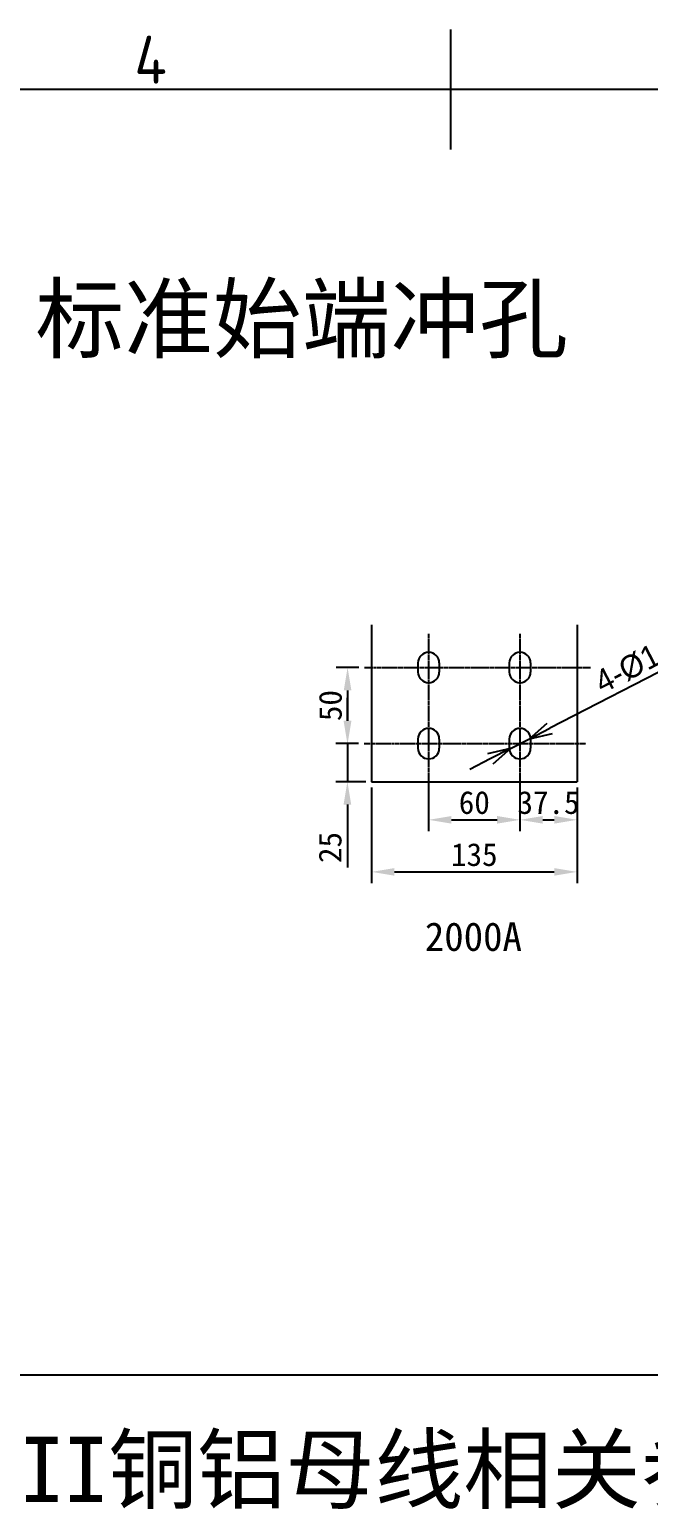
# Model space of a CAD drawing. Header units: millimetres. Extents: x 577122 to 1170950, y -59727 to -57385.
# Drawn here: x 578184 to 578591, y -58396 to -57424 of the extents above; entities that cross this region are included whole.
import ezdxf
from ezdxf.enums import TextEntityAlignment as Align

# ---------------------------------------------------------------- set-up
doc = ezdxf.new("R2010")
doc.units = ezdxf.units.MM
doc.linetypes.add('CENTER', pattern=[2, 1.25, -0.25, 0.25, -0.25])
doc.layers.add('FRAME050', color=6, linetype='Continuous')
doc.layers.add('FRAME070', color=5, linetype='Continuous')
doc.styles.add('ISOCP', font='isocp.shx')
doc.styles.get("Standard").update_dxf_attribs({"font": ''})
doc.styles.add('Style-ENGINEERING', font='ENGINEERING.shx')
doc.styles.add('STYLE1', font='')
doc.styles.get('Standard').set_extended_font_data('NSimSun')
doc.styles.get('STYLE1').set_extended_font_data('仿宋_GB2312')
doc.dimstyles.get("Standard").update_dxf_attribs({"dimtxt": 0.25, "dimasz": 0.25, "dimexe": 0.125, "dimexo": 0.125, "dimgap": 0.125, "dimtad": 1, "dimdec": 4, "dimzin": 2, "dimdsep": 46, "dimtxsty": 'Style-ENGINEERING', "dimblk": 'TerminatorOpen', "dimcen": 0, "dimadec": 4, "dimazin": 3, "dimtfac": 1, "dimtdec": 4, "dimtofl": 0, "dimtmove": 0, "dimatfit": 3, "dimfxl": 0.125, "dimfrac": 2, "dimtolj": 1, "dimtzin": 2, "dimarcsym": 0})
doc.dimstyles.new('STANDARD$0', dxfattribs={"dimtxt": 5, "dimasz": 5, "dimexe": 2.5, "dimexo": 0, "dimgap": 1.25, "dimtad": 1, "dimdec": 4, "dimzin": 0, "dimdsep": 46, "dimtxsty": 'Standard', "dimcen": 0, "dimadec": 0, "dimazin": 0, "dimtfac": 0.514286, "dimtdec": 4, "dimtix": 1, "dimtmove": 0, "dimatfit": 3, "dimfxl": 1, "dimtolj": 1, "dimtzin": 0, "dimarcsym": 0})

# ---------------------------------------------------------------- blocks, each defined once
blk = doc.blocks.new('*D183')
at = {"color": 0, "lineweight": -2}
for p, q in [((578506.19, -57921.8), (578506.19, -57950.57)), ((578543.69, -57921.8), (578543.69, -57950.57)), ((578521.19, -57943.07), (578528.69, -57943.07))]:
    blk.add_line(p, q, dxfattribs=at)
at = {"color": 0}
for points in [[(578521.19, -57940.57), (578521.19, -57945.57), (578506.19, -57943.07)], [(578528.69, -57940.57), (578528.69, -57945.57), (578543.69, -57943.07)]]:
    blk.add_solid(points, dxfattribs=at)
at = {"layer": 'Defpoints', "color": 0}
for p in [(578506.19, -57918.05), (578543.69, -57918.05), (578543.69, -57943.07)]:
    blk.add_point(p, dxfattribs=at)
at = {"color": 0, "insert": (578524.94, -57931.82), "char_height": 15, "attachment_point": 5}
blk.add_mtext('\\A1;37.5', dxfattribs=at)
blk = doc.blocks.new('*D184')
at = {"color": 0, "lineweight": -2}
for p, q in [((578446.19, -57921.8), (578446.19, -57950.57)), ((578506.19, -57921.8), (578506.19, -57950.57)), ((578461.19, -57943.07), (578491.19, -57943.07))]:
    blk.add_line(p, q, dxfattribs=at)
at = {"color": 0}
for points in [[(578461.19, -57940.57), (578461.19, -57945.57), (578446.19, -57943.07)], [(578491.19, -57940.57), (578491.19, -57945.57), (578506.19, -57943.07)]]:
    blk.add_solid(points, dxfattribs=at)
at = {"layer": 'Defpoints', "color": 0}
for p in [(578446.19, -57918.05), (578506.19, -57918.05), (578506.19, -57943.07)]:
    blk.add_point(p, dxfattribs=at)
at = {"color": 0, "insert": (578476.19, -57931.82), "char_height": 15, "attachment_point": 5}
blk.add_mtext('\\A1;60', dxfattribs=at)
blk = doc.blocks.new('TerminatorOpen')
at = {"color": 0, "linetype": 'Continuous', "lineweight": -2}
for q in [(-1, 0.25), (-1, 0), (-1, -0.25)]:
    blk.add_line((0, 0), q, dxfattribs=at)
blk = doc.blocks.new('*D185')
at = {"color": 0, "lineweight": -2}
for p, q in [((578655.03, -57816.36), (578525.75, -57882.98)), ((578499.97, -57896.26), (578512.42, -57889.85)), ((578486.64, -57903.13), (578473.3, -57910))]:
    blk.add_line(p, q, dxfattribs=at)
at = {"layer": 'Defpoints', "color": 0}
for p in [(578499.97, -57896.26), (578512.42, -57889.85)]:
    blk.add_point(p, dxfattribs=at)
at = {"color": 0, "lineweight": -2, "xscale": 15, "yscale": 15, "zscale": 15}
for p, rotation in [((578512.42, -57889.85), 207.2617780957393), ((578499.97, -57896.26), 27.26177809573937)]:
    blk.add_blockref('TerminatorOpen', p, dxfattribs=dict(at, rotation=rotation))
at = {"color": 0, "insert": (578598.28, -57832.77), "char_height": 15, "attachment_point": 5, "rotation": 27.26178, "style": 'Style-ENGINEERING'}
blk.add_mtext('\\A1;4-%%c14{\\fArial|b0|i0|c0|p32;X20}', dxfattribs=at)
blk = doc.blocks.new('*D186')
at = {"color": 0, "lineweight": -2}
for p, q in [((578408.69, -57921.8), (578408.69, -57984.77)), ((578543.69, -57921.8), (578543.69, -57984.77)), ((578423.69, -57977.27), (578528.69, -57977.27))]:
    blk.add_line(p, q, dxfattribs=at)
at = {"color": 0}
for points in [[(578423.69, -57974.77), (578423.69, -57979.77), (578408.69, -57977.27)], [(578528.69, -57974.77), (578528.69, -57979.77), (578543.69, -57977.27)]]:
    blk.add_solid(points, dxfattribs=at)
at = {"layer": 'Defpoints', "color": 0}
for p in [(578408.69, -57918.05), (578543.69, -57918.05), (578543.69, -57977.27)]:
    blk.add_point(p, dxfattribs=at)
at = {"color": 0, "insert": (578476.19, -57966.02), "char_height": 15, "attachment_point": 5}
blk.add_mtext('\\A1;135', dxfattribs=at)
blk = doc.blocks.new('*D187')
at = {"color": 0, "lineweight": -2}
for p, q in [((578392.83, -57878.05), (578392.83, -57863.05)), ((578400.16, -57893.05), (578385.33, -57893.05)), ((578392.83, -57893.05), (578392.83, -57918.05)), ((578404.94, -57918.05), (578385.33, -57918.05)), ((578392.83, -57933.05), (578392.83, -57974.47))]:
    blk.add_line(p, q, dxfattribs=at)
at = {"color": 0}
for points in [[(578390.33, -57878.05), (578395.33, -57878.05), (578392.83, -57893.05)], [(578390.33, -57933.05), (578395.33, -57933.05), (578392.83, -57918.05)]]:
    blk.add_solid(points, dxfattribs=at)
at = {"layer": 'Defpoints', "color": 0}
for p in [(578403.91, -57893.05), (578392.83, -57918.05), (578408.69, -57918.05)]:
    blk.add_point(p, dxfattribs=at)
at = {"color": 0, "insert": (578381.58, -57961.26), "char_height": 15, "attachment_point": 5, "rotation": 90}
blk.add_mtext('\\A1;25', dxfattribs=at)
blk = doc.blocks.new('*D188')
at = {"color": 0, "lineweight": -2}
for p, q in [((578400.34, -57843.05), (578385.46, -57843.05)), ((578392.96, -57858.05), (578392.96, -57878.05)), ((578393.68, -57893.05), (578385.46, -57893.05))]:
    blk.add_line(p, q, dxfattribs=at)
at = {"color": 0}
for points in [[(578390.46, -57858.05), (578395.46, -57858.05), (578392.96, -57843.05)], [(578390.46, -57878.05), (578395.46, -57878.05), (578392.96, -57893.05)]]:
    blk.add_solid(points, dxfattribs=at)
at = {"layer": 'Defpoints', "color": 0}
for p in [(578404.09, -57843.05), (578392.96, -57893.05), (578397.43, -57893.05)]:
    blk.add_point(p, dxfattribs=at)
at = {"color": 0, "insert": (578381.71, -57868.05), "char_height": 15, "attachment_point": 5, "rotation": 90}
blk.add_mtext('\\A1;50', dxfattribs=at)

msp = doc.modelspace()

# ---------------------------------------------------------------- linework, layer by layer
for p, q in [((578408.69344, -57814.94914), (578408.69344, -57918.0533)), ((578543.69344, -57814.94914), (578543.69344, -57918.0533)), ((578439.19344, -57840.0533), (578439.19344, -57846.0533)), ((578453.19344, -57840.0533), (578453.19344, -57846.0533)), ((578499.19344, -57840.0533), (578499.19344, -57846.0533)), ((578513.19344, -57840.0533), (578513.19344, -57846.0533)), ((578439.19344, -57890.0533), (578439.19344, -57896.0533)), ((578453.19344, -57890.0533), (578453.19344, -57896.0533)), ((578499.19344, -57890.0533), (578499.19344, -57896.0533)), ((578513.19344, -57890.0533), (578513.19344, -57896.0533)), ((578408.69344, -57918.0533), (578543.69344, -57918.0533))]:
    msp.add_line(p, q)
at = {"color": 1, "linetype": 'CENTER'}
for p, q in [((578446.19344, -57820.84765), (578446.19344, -57922.74513)), ((578506.19344, -57820.84765), (578506.19344, -57922.74513)), ((578404.08838, -57843.0533), (578552.61231, -57843.0533)), ((578403.91188, -57893.0533), (578549.50845, -57893.0533))]:
    msp.add_line(p, q, dxfattribs=at)
at = {"color": 31}
msp.add_line((578066.43566, -58307.58084), (580214.77749, -58307.58084), dxfattribs=at)
for centre, start, end in [((578446.19344, -57840.0533), 0, 180), ((578506.19344, -57840.0533), 0, 180), ((578446.19344, -57846.0533), 180, 0), ((578506.19344, -57846.0533), 180, 0), ((578446.19344, -57890.0533), 0, 180), ((578506.19344, -57890.0533), 0, 180), ((578446.19344, -57896.0533), 180, 0), ((578506.19344, -57896.0533), 180, 0)]:
    msp.add_arc(centre, 7, start, end)
at = {"layer": 'FRAME050'}
msp.add_line((578460.67886, -57502.99078), (578460.67886, -57424.14214), dxfattribs=at)
at = {"layer": 'FRAME070'}
msp.add_line((580214.77749, -57463.56646), (577200.37273, -57463.56646), dxfattribs=at)

# ---------------------------------------------------------------- texts
at = {"color": 7, "lineweight": 0, "style": 'STYLE1'}
for s, height, p in [('标准始端冲孔', 42.744327, (578187.90082, -57635.31913)), ('XL-II铜铝母线相关参数对照表', 42.7443269, (578090.35578, -58390.96079))]:
    msp.add_text(s, height=height, dxfattribs=at).set_placement(p)
at = {"style": 'STYLE1'}
msp.add_attdef('2000A', (578443.69773, -58029.14616), '', height=18.75, dxfattribs=at)
at = {"layer": 'FRAME050', "style": 'ISOCP'}
msp.add_text('4', height=31.53946, dxfattribs=at).set_placement((578263.55726, -57443.8543), align=Align.MIDDLE)

# ---------------------------------------------------------------- dimensions: what is measured, and where the dimension line sits
dim = msp.add_diameter_dim_2p(p1=(578499.97098, -57896.2597), p2=(578512.4159, -57889.8469), text='4-%%c14{\\fArial|b0|i0|c0|p32;X20}', dimstyle='Standard', override={"dimscale": 6, "dimtxt": 2.5, "dimasz": 2.5, "dimexe": 1.25, "dimexo": 0.625, "dimgap": 0.625, "dimtad": 1, "dimtih": 0, "dimtoh": 0, "dimzin": 8, "dimlunit": 6, "dimcen": 2.5, "dimtofl": 1})
dim.commit()
dim.dimension.update_dxf_attribs({"geometry": '*D185', "text_midpoint": (578603.50454, -57842.90947), "dimtype": 163})
for base, p1, p2, picture, middle in [((578392.95718, -57893.0533), (578404.08838, -57843.0533), (578397.43484, -57893.0533), '*D188', (578381.70718, -57868.0533)), ((578392.83281, -57918.0533), (578403.91188, -57893.0533), (578408.69344, -57918.0533), '*D187', (578381.58281, -57961.26163))]:
    dim = msp.add_linear_dim(base=base, p1=p1, p2=p2, angle=90, dimstyle='STANDARD$0', override={"dimscale": 6, "dimtxt": 2.5, "dimasz": 2.5, "dimexe": 1.25, "dimexo": 0.625, "dimgap": 0.625, "dimzin": 8, "dimlunit": 6, "dimcen": 2.5, "dimtfac": 1, "dimtix": 0})
    dim.commit()
    dim.dimension.update_dxf_attribs({"geometry": picture, "text_midpoint": middle})
for base, p1, p2, picture, middle in [((578543.69344, -57977.27405), (578408.69344, -57918.0533), (578543.69344, -57918.0533), '*D186', (578476.19344, -57966.02405)), ((578506.19344, -57943.06757), (578446.19344, -57918.0533), (578506.19344, -57918.0533), '*D184', (578476.19344, -57931.81757))]:
    dim = msp.add_linear_dim(base=base, p1=p1, p2=p2, dimstyle='STANDARD$0', override={"dimscale": 6, "dimtxt": 2.5, "dimasz": 2.5, "dimexe": 1.25, "dimexo": 0.625, "dimgap": 0.625, "dimzin": 8, "dimlunit": 6, "dimcen": 2.5, "dimtfac": 1, "dimtix": 0})
    dim.commit()
    dim.dimension.update_dxf_attribs({"geometry": picture, "text_midpoint": middle})
dim = msp.add_linear_dim(base=(578543.69344, -57943.06757), p1=(578506.19344, -57918.0533), p2=(578543.69344, -57918.0533), dimstyle='STANDARD$0', override={"dimscale": 6, "dimtxt": 2.5, "dimasz": 2.5, "dimexe": 1.25, "dimexo": 0.625, "dimgap": 0.625, "dimzin": 8, "dimlunit": 6, "dimcen": 2.5, "dimtfac": 1, "dimtix": 0})
dim.commit()
dim.dimension.update_dxf_attribs({"geometry": '*D183', "text_midpoint": (578524.94344, -57943.06757), "dimtype": 160})

doc.saveas('drawing.dxf')
